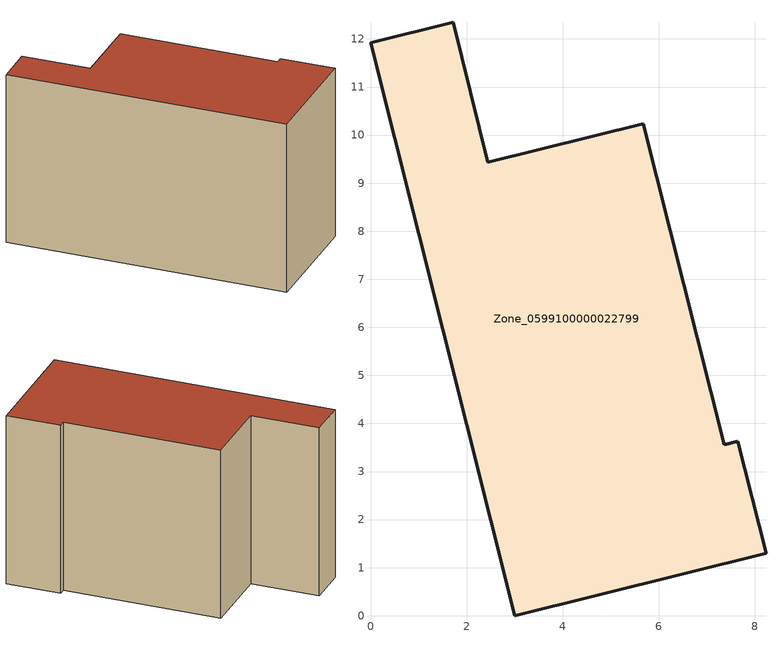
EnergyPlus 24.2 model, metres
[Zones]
Zone_0599100000022799
 floor ground (C_G): 2.44,9.44 5.68,10.24 7.36,3.56 7.64,3.63 8.23,1.3 3,0 0,11.92 1.72,12.35 z0
 wall outside (C_F): 3,0 8.23,1.3 7.64,3.63 7.36,3.56 5.68,10.24 2.44,9.44 1.72,12.35 0,11.92 3,0 z0:7.7
 roof outside (C_R): 1.72,12.35 0,11.92 3,0 8.23,1.3 7.64,3.63 7.36,3.56 5.68,10.24 2.44,9.44 z7.7
[BUILDING]
Pand.0599100000022799: North Axis=0; Terrain=City; Loads Convergence Tolerance Value=0.04; Temperature Convergence Tolerance Value=0.4; Solar Distribution=FullExterior; Maximum Number of Warmup Days=25; Minimum Number of Warmup Days=1
[Site:Location]
Rotterdam.The.Hague.AP_ZH_NLD Design_Conditions: Latitude=51.96; Longitude=4.45; Time Zone=1; Elevation=-4.5
[SITE:GROUNDTEMPERATURE:BUILDINGSURFACE]
18, 18, 18, 18, 18, 18, 18, 18, 18, 18, 18, 18
[MATERIAL] Thermal Absorptance=0.9; Solar Absorptance=0.7; Visible Absorptance=0.7
Name | Roughness | Thickness | Conductivity | Density | Specific Heat
G.TI.1975-1991 | MediumSmooth | 0.15 | 0.288461 | 540 | 1210
F.TI.1975-1991 | Rough | 0.3 | 0.230769 | 1920 | 840
R.TI.1975-1991 | MediumRough | 0.2 | 0.153846 | 1500 | 1000
[CONSTRUCTION]
C_G: G.TI.1975-1991
C_F: F.TI.1975-1991
C_R: R.TI.1975-1991
[ZONE]
Zone_0599100000022799: Type=1; Multiplier=1; Ceiling Height=Autocalculate; Volume=Autocalculate; Floor Area=autocalculate; Part of Total Floor Area=Yes
[ZONEINFILTRATION:DESIGNFLOWRATE]
Infil_Zone_0599100000022799: Zone or ZoneList or Space or SpaceList=Zone_0599100000022799; Schedule=AlwaysOn; Design Flow Rate Calculation Method=Flow/Area; Flow Rate per Floor Area=0.003; Constant Term Coefficient=1; Temperature Term Coefficient=0; Velocity Term Coefficient=0; Velocity Squared Term Coefficient=0
[HVACTEMPLATE:ZONE:IDEALLOADSAIRSYSTEM]
Zone_0599100000022799: Maximum Heating Supply Air Temperature=50; Minimum Cooling Supply Air Temperature=13; Maximum Heating Supply Air Humidity Ratio=0.0156; Minimum Cooling Supply Air Humidity Ratio=0.0077; Heating Limit=NoLimit; Cooling Limit=NoLimit; Dehumidification Control Type=ConstantSensibleHeatRatio; Cooling Sensible Heat Ratio=0.7; Dehumidification Setpoint=60; Humidification Control Type=None; Humidification Setpoint=30; Outdoor Air Method=None; Outdoor Air Flow Rate per Person=0.00944; Outdoor Air Flow Rate per Zone Floor Area=0; Outdoor Air Flow Rate per Zone=0; Demand Controlled Ventilation Type=None; Outdoor Air Economizer Type=NoEconomizer; Heat Recovery Type=None; Sensible Heat Recovery Effectiveness=0.7; Latent Heat Recovery Effectiveness=0.65
[ZONECONTROL:THERMOSTAT]
ThermostatControl_Zone_0599100000022799: Zone or ZoneList=Zone_0599100000022799; Control Type Schedule=DualSetpointControlType; Control 1=Thermostat_Zone_0599100000022799; Temperature Difference Between Cutout And Setpoint=0
[THERMOSTATSETPOINT:DUALSETPOINT]
Thermostat_Zone_0599100000022799: Heating Setpoint Temperature Schedule=HeatingSetpoint_Zone_0599100000022799; Cooling Setpoint Temperature Schedule=CoolingSetpoint_Zone_0599100000022799
[SCHEDULE:COMPACT]
HeatingSetpoint_Zone_0599100000022799: Through: 12/31, For: AllDays, Until: 24:00, 21
CoolingSetpoint_Zone_0599100000022799: Through: 12/31, For: AllDays, Until: 24:00, 24
DualSetpointControlType: Through: 12/31, For: AllDays, Until: 24:00, 4
AlwaysOn: Through: 12/31, For: AllDays, Until: 24:00, 1
